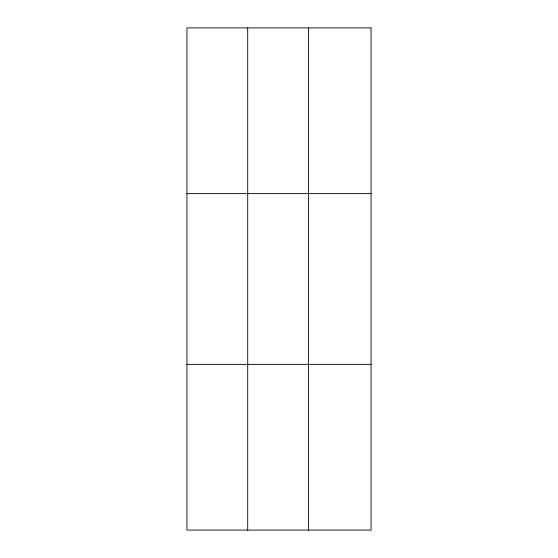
<?xml version="1.0" encoding="UTF-8"?>
<svg xmlns="http://www.w3.org/2000/svg" width="558" height="558" viewBox="0 0 558 558"><rect width="100%" height="100%" fill="white"/><g stroke="black" fill="none" stroke-linecap="round" stroke-linejoin="round"><path stroke-width="0.84" d="M247.703 27.9L247.703 530.1M308.455 27.9L308.455 530.1M186.944 193.626L371.056 193.626M186.944 364.374L371.056 364.374M371.056 27.9L371.056 530.1L186.944 530.1L186.944 27.9L371.056 27.9"/></g></svg>
